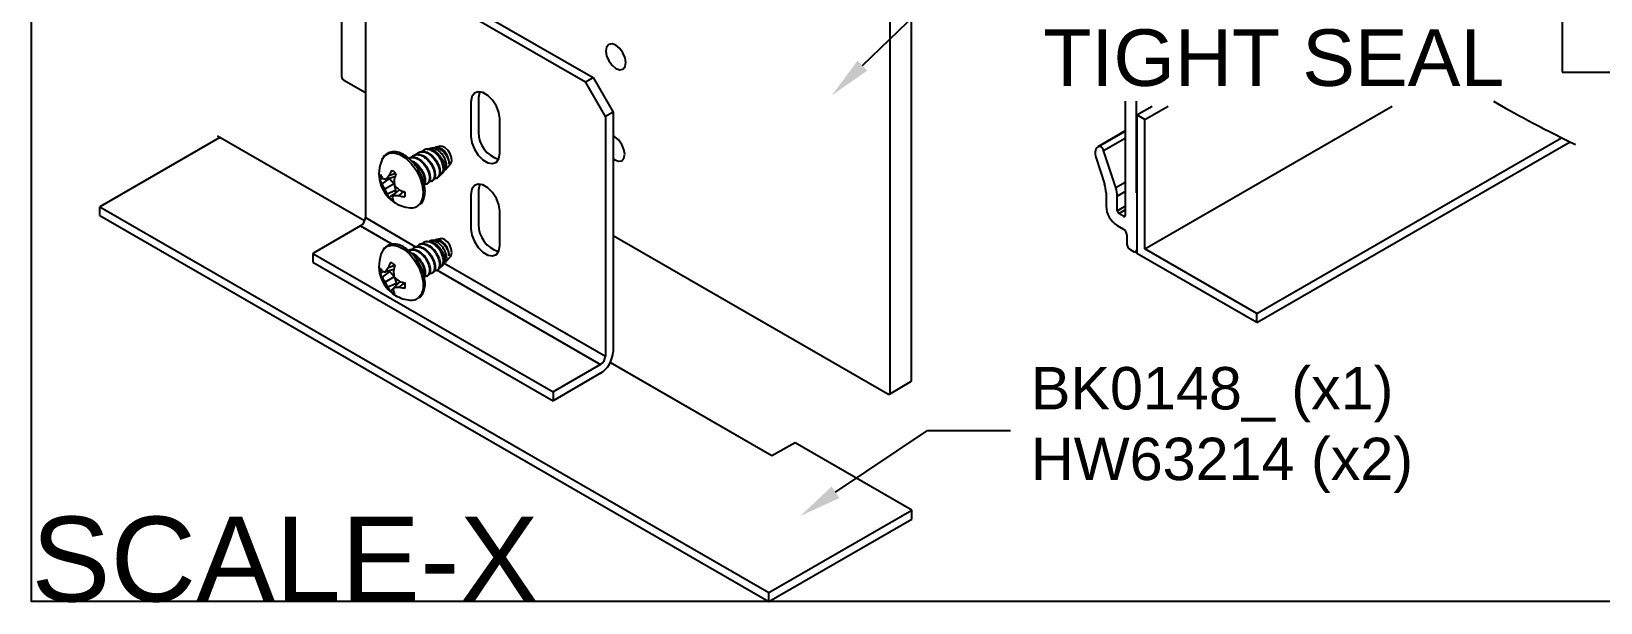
# Model space of a CAD drawing. Extents: x -0.1 to 11.1, y -7.1 to 0.
# Drawn here: x 0 to 6.93, y -7.07 to -4.54 of the extents above; entities that cross this region are included whole.
import ezdxf
from ezdxf import colors
from ezdxf.entities.mleader import LeaderData, LeaderLine
from ezdxf.math import Vec2, Vec3

# ---------------------------------------------------------------- set-up
doc = ezdxf.new("R2010")
doc.units = 0
doc.header["$LTSCALE"] = 0.5
doc.header["$MEASUREMENT"] = 0
for name, color, linetype in [('Brackets', 181, 'CONTINUOUS'), ('End Cap', 92, 'CONTINUOUS'), ('FAB DWG', 221, 'CONTINUOUS'), ('Hardware', 242, 'CONTINUOUS'), ('Housing', 150, 'CONTINUOUS')]:
    doc.layers.add(name, color=color, linetype=linetype)
doc.layers.add('Text-Unprinted', color=131, linetype='CONTINUOUS', plot=False)
doc.styles.add('LSAD_Standard', font='arial.ttf')

msp = doc.modelspace()

# ---------------------------------------------------------------- linework, layer by layer
at = {"layer": 'Brackets', "transparency": 16777216}
for p, q in [((6.7639, -0.5425), (6.7639, -4.7225)), ((1.5639, -4.2552), (2.4478, -4.7655)), ((1.5977, -4.2357), (2.4816, -4.746)), ((1.4755, -4.3063), (1.4755, -5.3655)), ((2.4478, -4.7655), (2.4816, -4.746)), ((2.5362, -4.9186), (2.4478, -4.7655)), ((2.4816, -4.746), (2.57, -4.8991)), ((6.7639, -4.7225), (7.6546, -4.7225)), ((1.976, -4.8347), (1.976, -4.9878)), ((1.9422, -4.8542), (1.9422, -5.0073)), ((2.57, -4.8991), (2.5362, -4.9186)), ((2.5362, -4.9186), (2.5362, -5.9778)), ((2.57, -4.8991), (2.57, -5.9583)), ((2.0695, -5.0808), (2.0695, -4.9277)), ((0.8331, -5.011), (0.3028, -5.3172)), ((1.4724, -5.3801), (0.8219, -5.0045)), ((1.9422, -5.2625), (1.9422, -5.4156)), ((1.976, -5.2429), (1.976, -5.396)), ((0.3028, -5.3562), (0.3028, -5.3172)), ((0.3028, -5.3172), (3.2585, -7.0235)), ((2.0695, -5.489), (2.0695, -5.3359)), ((0.3028, -5.3562), (3.2585, -7.0625)), ((1.4543, -5.4022), (1.2442, -5.5236)), ((1.4543, -5.4022), (1.5938, -5.4828)), ((1.4755, -5.3655), (1.6977, -5.4938)), ((1.2442, -5.5236), (2.3048, -6.1359)), ((1.2442, -5.5236), (1.2442, -5.5626)), ((1.2442, -5.5626), (2.3048, -6.1749)), ((1.7935, -5.5981), (2.515, -6.0146)), ((1.8241, -5.5667), (2.5362, -5.9778)), ((2.515, -6.0146), (2.3048, -6.1359)), ((3.2716, -6.4187), (2.5572, -6.0063)), ((3.2713, -6.4186), (2.5585, -6.0071)), ((2.515, -6.0536), (2.3048, -6.1749)), ((2.3048, -6.1359), (2.3048, -6.1749)), ((3.3742, -6.3612), (3.2713, -6.4186)), ((3.89, -6.6589), (3.3742, -6.3612)), ((3.2585, -7.0235), (3.89, -6.6589)), ((3.2585, -7.0625), (3.89, -6.698)), ((3.89, -6.698), (3.89, -6.6589)), ((3.2585, -7.0625), (3.2585, -7.0235))]:
    msp.add_line(p, q, dxfattribs=at)
at = {"layer": 'Brackets', "transparency": 16777216, "flags": 128}
for points in [[(2.0695, -4.9277), (2.0657, -4.9003), (2.0546, -4.8718), (2.0377, -4.8456), (2.0169, -4.8249), (1.9948, -4.8122), (1.974, -4.8089), (1.9571, -4.8155), (1.946, -4.8313), (1.9422, -4.8542)], [(1.981, -4.8089), (1.9798, -4.8118), (1.976, -4.8347)], [(1.9422, -5.0073), (1.946, -5.0346), (1.9571, -5.0631), (1.974, -5.0893), (1.9948, -5.11), (2.0169, -5.1228), (2.0377, -5.126), (2.0546, -5.1194), (2.0657, -5.1037), (2.0695, -5.0808)], [(2.0695, -5.3359), (2.0657, -5.3086), (2.0546, -5.2801), (2.0377, -5.2539), (2.0169, -5.2332), (1.9948, -5.2204), (1.974, -5.2172), (1.9571, -5.2238), (1.946, -5.2395), (1.9422, -5.2625)], [(1.981, -5.2172), (1.9798, -5.22), (1.976, -5.2429)], [(1.9422, -5.4156), (1.946, -5.4429), (1.9571, -5.4714), (1.974, -5.4976), (1.9948, -5.5183), (2.0169, -5.531), (2.0377, -5.5343), (2.0546, -5.5277), (2.0657, -5.512), (2.0695, -5.489)]]:
    msp.add_lwpolyline(points, dxfattribs=at)
at = {"layer": 'Brackets', "transparency": 16777216}
for centre, radius, start, end in [((2.0967, -4.9902), 0.1207, 178.86354, 254.49992), ((1.4295, -5.3634), 0.0461, 302.60548, 357.39452), ((2.0967, -5.3984), 0.1207, 178.86354, 254.49992), ((2.4505, -5.9529), 0.1196, 302.60548, 357.39452), ((2.4901, -5.9757), 0.0461, 302.60548, 357.39452)]:
    msp.add_arc(centre, radius, start, end, dxfattribs=at)
at = {"layer": 'End Cap', "transparency": 16777216}
for p, q in [((3.8892, -6.0838), (3.8892, -2.8422)), ((3.7941, -6.1387), (3.7941, -2.8971)), ((1.3705, -2.9395), (1.3705, -4.7396)), ((1.3811, -4.758), (1.4755, -4.8125)), ((2.57, -5.4443), (3.7835, -6.1449)), ((3.791, -6.1456), (3.8861, -6.0907))]:
    msp.add_line(p, q, dxfattribs=at)
at = {"layer": 'End Cap', "transparency": 16777216, "flags": 128}
for points in [[(2.6265, -4.68), (2.6231, -4.6585), (2.6135, -4.6364), (2.5992, -4.6171), (2.5823, -4.6034), (2.5654, -4.5976), (2.551, -4.6003), (2.5414, -4.6114), (2.5381, -4.629), (2.5414, -4.6504), (2.551, -4.6725), (2.5654, -4.6919), (2.5823, -4.7055), (2.5992, -4.7114), (2.6135, -4.7086), (2.6231, -4.6976), (2.6265, -4.68)], [(2.6213, -5.0848), (2.6179, -5.0634), (2.6083, -5.0413), (2.594, -5.0219), (2.5771, -5.0083), (2.57, -5.0058)], [(2.57, -5.1046), (2.5771, -5.1104), (2.594, -5.1162), (2.6083, -5.1135), (2.6179, -5.1024), (2.6213, -5.0848)]]:
    msp.add_lwpolyline(points, dxfattribs=at)
at = {"layer": 'End Cap', "transparency": 16777216}
for centre, radius, start, end in [((1.3935, -4.7386), 0.0231, 182.60548, 237.39452), ((3.8821, -6.0847), 0.00719, 304.05635, 7.25583), ((3.7876, -6.1398), 0.00655, 230.79671, 9.21404)]:
    msp.add_arc(centre, radius, start, end, dxfattribs=at)
at = {"layer": 'Hardware', "transparency": 16777216}
for p, q in [((1.7769, -5.0564), (1.7635, -5.0592)), ((1.8068, -5.0501), (1.7854, -5.0546)), ((1.55, -5.1072), (1.5517, -5.1038)), ((1.6922, -5.0888), (1.6894, -5.0904)), ((1.7143, -5.0761), (1.7115, -5.0777)), ((1.747, -5.0627), (1.7415, -5.0639)), ((1.829, -5.1541), (1.852, -5.1284)), ((1.554, -5.1917), (1.5397, -5.1961)), ((1.5824, -5.1917), (1.5488, -5.2154)), ((1.606, -5.1845), (1.5662, -5.1965)), ((1.6103, -5.1699), (1.5799, -5.1807)), ((1.5823, -5.1916), (1.5824, -5.1917)), ((1.5824, -5.1917), (1.6027, -5.2164)), ((1.6075, -5.1822), (1.606, -5.1845)), ((1.7916, -5.1908), (1.7943, -5.1892)), ((1.814, -5.1708), (1.8202, -5.1639)), ((1.6027, -5.2164), (1.5619, -5.2388)), ((1.6092, -5.2459), (1.5717, -5.2615)), ((1.6256, -5.2429), (1.6006, -5.2661)), ((1.6027, -5.2164), (1.6092, -5.2459)), ((1.6092, -5.2459), (1.6082, -5.2555)), ((1.6448, -5.25), (1.6229, -5.2677)), ((1.7474, -5.2163), (1.7501, -5.2147)), ((1.7695, -5.2036), (1.7722, -5.202)), ((1.7475, -5.4709), (1.7417, -5.4721)), ((1.7775, -5.4646), (1.7637, -5.4675)), ((1.8068, -5.4584), (1.7857, -5.4629)), ((1.55, -5.5155), (1.551, -5.5134)), ((1.6704, -5.5097), (1.6676, -5.5113)), ((1.6925, -5.4969), (1.6897, -5.4985)), ((1.7146, -5.4842), (1.7118, -5.4858)), ((1.8292, -5.5621), (1.852, -5.5367)), ((1.5587, -5.6042), (1.5403, -5.6108)), ((1.5827, -5.6041), (1.5497, -5.6282)), ((1.6009, -5.5945), (1.5642, -5.6056)), ((1.606, -5.577), (1.5764, -5.5879)), ((1.5782, -5.6014), (1.5827, -5.6041)), ((1.5827, -5.6041), (1.6025, -5.6255)), ((1.7698, -5.6117), (1.7725, -5.6101)), ((1.8142, -5.5789), (1.8206, -5.5717)), ((1.603, -5.6277), (1.5636, -5.6503)), ((1.6125, -5.657), (1.5751, -5.6733)), ((1.6296, -5.6482), (1.6026, -5.6736)), ((1.605, -5.6305), (1.6125, -5.657)), ((1.6125, -5.657), (1.6124, -5.6643)), ((1.6478, -5.6533), (1.6242, -5.6728)), ((1.7477, -5.6244), (1.7504, -5.6228))]:
    msp.add_line(p, q, dxfattribs=at)
at = {"layer": 'Hardware', "transparency": 16777216, "flags": 128}
for points in [[(1.8575, -5.1146), (1.8564, -5.0993), (1.8505, -5.0829), (1.8408, -5.0679), (1.8287, -5.0565), (1.8161, -5.0504), (1.8068, -5.0501)], [(1.5517, -5.1038), (1.562, -5.0905), (1.5804, -5.0802), (1.603, -5.0789), (1.628, -5.0865), (1.6538, -5.1027), (1.6782, -5.126), (1.6997, -5.1549), (1.7164, -5.1871), (1.7273, -5.2204), (1.7315, -5.2521), (1.7286, -5.28), (1.719, -5.3021), (1.7163, -5.3056)], [(1.852, -5.1284), (1.8536, -5.1263), (1.8575, -5.1146)], [(1.6082, -5.2555), (1.6096, -5.2567), (1.6103, -5.2572)], [(1.8577, -5.5194), (1.8554, -5.5037), (1.8485, -5.4874), (1.8381, -5.4731), (1.8257, -5.4628), (1.8132, -5.4582), (1.8068, -5.4584)], [(1.551, -5.5134), (1.557, -5.5042), (1.5736, -5.491), (1.5949, -5.4866), (1.6193, -5.4912), (1.645, -5.5045), (1.6701, -5.5256), (1.6928, -5.5528), (1.7113, -5.5842), (1.7243, -5.6173), (1.7308, -5.6499), (1.7304, -5.6793), (1.723, -5.7036), (1.71, -5.7202)], [(1.852, -5.5367), (1.855, -5.5322), (1.8577, -5.5194)]]:
    msp.add_lwpolyline(points, dxfattribs=at)
at = {"layer": 'Hardware', "transparency": 16777216}
for centre, radius, start, end in [((1.6866, -5.1717), 0.151, 154.70082, 234.79742), ((1.7673, -5.1245), 0.078, 356.57283, 52.15583), ((1.6023, -5.1917), 0.0628, 164.2853, 184.09038), ((1.6235, -5.1681), 0.0883, 198.4863, 212.34238), ((1.6154, -5.1418), 0.0805, 204.08885, 217.3323), ((1.5937, -5.1055), 0.095, 243.56709, 253.18321), ((1.7167, -5.3137), 0.1908, 135.79225, 142.07669), ((1.7649, -5.2613), 0.2018, 148.95381, 156.44981), ((1.5521, -5.2347), 0.0871, 46.84576, 62.74908), ((1.9168, -5.294), 0.3289, 158.07795, 162.80688), ((1.8279, -5.1911), 0.2254, 181.43225, 188.3501), ((1.685, -5.1549), 0.149, 203.96711, 214.27377), ((1.6842, -5.1995), 0.1285, 197.78344, 208.86073), ((1.6288, -5.2418), 0.0604, 199.05966, 215.82559), ((1.7031, -5.3294), 0.1204, 148.28163, 154.48644), ((1.6225, -5.1126), 0.1551, 261.90896, 270.17849), ((1.7655, -5.0715), 0.2213, 223.49597, 230.75085), ((1.6772, -5.0894), 0.1864, 253.05942, 261.47738), ((1.7299, -4.9895), 0.2741, 247.60317, 253.44909), ((1.5892, -5.2567), 0.0628, 344.2853, 4.09038), ((1.6394, -5.2136), 0.0871, 226.84576, 242.74908), ((1.643, -5.2669), 0.0498, 192.36031, 209.042), ((1.6866, -5.1717), 0.151, 234.79742, 265.29381), ((1.6795, -5.2743), 0.0482, 263.61496, 319.60014), ((1.7658, -5.5339), 0.0797, 0.12563, 54.84439), ((1.6866, -5.58), 0.151, 154.70082, 239.15543), ((1.6123, -5.6005), 0.0727, 170.16347, 188.11287), ((1.6117, -5.5836), 0.0764, 200.82263, 215.73117), ((1.6003, -5.558), 0.0669, 206.77112, 221.27921), ((1.5801, -5.5116), 0.0953, 251.61074, 260.39341), ((1.7093, -5.6921), 0.1689, 141.91259, 149.19431), ((1.7595, -5.6507), 0.1936, 153.13476, 161.0726), ((1.5579, -5.6341), 0.0765, 50.4823, 67.82856), ((1.8924, -5.6691), 0.3009, 161.78763, 167.02972), ((1.8225, -5.5827), 0.2241, 184.83631, 191.90593), ((1.6754, -5.5643), 0.141, 206.93291, 217.52473), ((1.692, -5.6003), 0.1378, 201.24291, 211.95387), ((1.6415, -5.6452), 0.0721, 202.94103, 218.29512), ((1.6925, -5.7122), 0.0979, 156.72711, 165.00845), ((1.6074, -5.5098), 0.1638, 268.3143, 275.90262), ((1.7561, -5.4659), 0.2235, 226.82821, 233.94917), ((1.6663, -5.4861), 0.1913, 257.29677, 265.37626), ((1.7176, -5.3691), 0.2927, 251.48002, 256.89428), ((1.5792, -5.6644), 0.0727, 350.16347, 8.11287), ((1.6336, -5.6308), 0.0765, 230.4823, 247.82856), ((1.6572, -5.6686), 0.0621, 197.13533, 212.1721), ((1.6866, -5.58), 0.151, 239.15543, 265.29381), ((1.6798, -5.683), 0.0479, 263.25255, 309.09929)]:
    msp.add_arc(centre, radius, start, end, dxfattribs=at)
for points, knots in [([(1.7471, -5.0629), (1.7473, -5.0628), (1.7519, -5.0606), (1.7638, -5.0626), (1.7807, -5.0695), (1.7971, -5.0829), (1.8111, -5.0999), (1.821, -5.1188), (1.8262, -5.1375), (1.826, -5.1527), (1.8235, -5.1618), (1.8203, -5.1637), (1.8201, -5.1638)], [0, 0, 0, 0, 0.00794, 0.133709, 0.259673, 0.385577, 0.508329, 0.63122, 0.754058, 0.873962, 0.993779, 1, 1, 1, 1]), ([(1.8286, -5.1538), (1.8304, -5.1516), (1.8343, -5.1466), (1.8353, -5.1335), (1.8322, -5.1171), (1.8247, -5.0995), (1.8132, -5.0831), (1.7991, -5.0697), (1.7839, -5.0607), (1.7692, -5.058), (1.7592, -5.059), (1.7557, -5.0625), (1.7553, -5.0629)], [0, 0, 0, 0, 0.0862958, 0.196617, 0.3072725, 0.4178062, 0.5301078, 0.6430197, 0.755847, 0.8701285, 0.9852946, 1, 1, 1, 1]), ([(1.777, -5.0568), (1.7808, -5.0563), (1.7889, -5.0552), (1.8032, -5.0607), (1.8175, -5.0709), (1.8301, -5.0849), (1.8394, -5.1006), (1.8449, -5.1165), (1.845, -5.125), (1.8451, -5.1292)], [0, 0, 0, 0, 0.129107, 0.278437, 0.427719, 0.57346, 0.718528, 0.86357, 1, 1, 1, 1]), ([(1.8151, -5.063), (1.8106, -5.0603), (1.8017, -5.0551), (1.7901, -5.0531), (1.7846, -5.0554), (1.7826, -5.0562)], [0, 0, 0, 0, 0.390713, 0.782465, 1, 1, 1, 1]), ([(1.7826, -5.0565), (1.7826, -5.0565), (1.7862, -5.0537), (1.797, -5.0546), (1.8083, -5.0586), (1.8143, -5.0624), (1.8151, -5.063)], [0, 0, 0, 0, 0.0026175, 0.4706786, 0.9266049, 1, 1, 1, 1]), ([(1.7189, -5.1712), (1.7166, -5.1661), (1.7095, -5.1507), (1.6925, -5.1272), (1.6695, -5.103), (1.6442, -5.0851), (1.6183, -5.0748), (1.5932, -5.0729), (1.5716, -5.0808), (1.5578, -5.0921), (1.5536, -5.1016), (1.5526, -5.104)], [0, 0, 0, 0, 0.062017, 0.190834, 0.319988, 0.44989, 0.580907, 0.711983, 0.838674, 0.959506, 1, 1, 1, 1]), ([(1.6679, -5.104), (1.669, -5.103), (1.6747, -5.0981), (1.69, -5.0987), (1.7104, -5.1068), (1.7305, -5.1237), (1.7469, -5.1459), (1.7571, -5.1704), (1.7603, -5.1931), (1.7557, -5.21), (1.7467, -5.2189), (1.7387, -5.218), (1.7359, -5.2177)], [0, 0, 0, 0, 0.030587, 0.146588, 0.259605, 0.372623, 0.488623, 0.600012, 0.715001, 0.829991, 0.941379, 1, 1, 1, 1]), ([(1.6706, -5.1024), (1.6718, -5.1014), (1.6774, -5.0965), (1.6927, -5.0971), (1.7132, -5.1052), (1.7333, -5.1221), (1.7496, -5.1443), (1.7599, -5.1689), (1.7629, -5.1912), (1.7593, -5.2078), (1.7524, -5.2121), (1.7496, -5.2139)], [0, 0, 0, 0, 0.033583, 0.160945, 0.285032, 0.409119, 0.536482, 0.65878, 0.785032, 0.911284, 1, 1, 1, 1]), ([(1.6792, -5.1145), (1.6831, -5.1159), (1.6938, -5.1195), (1.7112, -5.1351), (1.7276, -5.157), (1.7377, -5.1815), (1.7412, -5.2035), (1.7376, -5.2132), (1.7359, -5.2177)], [0, 0, 0, 0, 0.1071444, 0.2896844, 0.4770431, 0.6569522, 0.8426769, 1, 1, 1, 1]), ([(1.6801, -5.0992), (1.6802, -5.0991), (1.6826, -5.0929), (1.6935, -5.0873), (1.7116, -5.0854), (1.7326, -5.0942), (1.7526, -5.1109), (1.769, -5.1331), (1.7792, -5.1576), (1.7824, -5.1804), (1.7778, -5.1972), (1.7688, -5.2062), (1.7608, -5.2052), (1.758, -5.2049)], [0, 0, 0, 0, 0.002779, 0.105554, 0.212584, 0.316862, 0.421139, 0.528169, 0.630944, 0.737041, 0.843138, 0.945912, 1, 1, 1, 1]), ([(1.6835, -5.119), (1.6851, -5.1196), (1.6934, -5.1227), (1.7084, -5.1369), (1.7248, -5.1586), (1.7348, -5.183), (1.7384, -5.2028), (1.7355, -5.211), (1.7346, -5.2139)], [0, 0, 0, 0, 0.048979, 0.257148, 0.470812, 0.675981, 0.887783, 1, 1, 1, 1]), ([(1.6927, -5.0897), (1.6939, -5.0887), (1.6995, -5.0838), (1.7148, -5.0844), (1.7353, -5.0924), (1.7554, -5.1093), (1.7717, -5.1315), (1.782, -5.1561), (1.785, -5.1785), (1.7814, -5.195), (1.7745, -5.1993), (1.7717, -5.2011)], [0, 0, 0, 0, 0.033583, 0.160945, 0.285032, 0.409119, 0.536482, 0.65878, 0.785032, 0.911284, 1, 1, 1, 1]), ([(1.7022, -5.0865), (1.7023, -5.0863), (1.7047, -5.0801), (1.7156, -5.0746), (1.7337, -5.0726), (1.7547, -5.0814), (1.7747, -5.0981), (1.7911, -5.1204), (1.8013, -5.1449), (1.8045, -5.1676), (1.7999, -5.1844), (1.7909, -5.1934), (1.7829, -5.1925), (1.7801, -5.1921)], [0, 0, 0, 0, 0.002779, 0.105554, 0.212584, 0.316862, 0.421139, 0.528169, 0.630944, 0.737041, 0.843138, 0.945912, 1, 1, 1, 1]), ([(1.7148, -5.0769), (1.716, -5.0759), (1.7216, -5.071), (1.7369, -5.0716), (1.7574, -5.0796), (1.7775, -5.0966), (1.7938, -5.1188), (1.8041, -5.1434), (1.8071, -5.1657), (1.8035, -5.1823), (1.7966, -5.1866), (1.7938, -5.1884)], [0, 0, 0, 0, 0.033583, 0.160945, 0.285032, 0.409119, 0.536482, 0.65878, 0.785032, 0.911284, 1, 1, 1, 1]), ([(1.803, -5.1764), (1.8063, -5.1755), (1.8133, -5.1736), (1.8195, -5.1629), (1.8213, -5.1477), (1.8179, -5.1289), (1.8095, -5.1092), (1.7967, -5.0907), (1.7811, -5.0756), (1.7641, -5.0655), (1.7476, -5.0622), (1.7342, -5.0647), (1.7287, -5.071), (1.7265, -5.0736)], [0, 0, 0, 0, 0.082247, 0.173958, 0.267237, 0.360762, 0.454202, 0.548975, 0.644201, 0.739369, 0.835636, 0.932561, 1, 1, 1, 1]), ([(1.7192, -5.3051), (1.7219, -5.3026), (1.7299, -5.2952), (1.7369, -5.276), (1.7404, -5.2496), (1.7369, -5.2192), (1.7296, -5.1921), (1.7216, -5.1765), (1.7189, -5.1712)], [0, 0, 0, 0, 0.095549, 0.286512, 0.484902, 0.688992, 0.893933, 1, 1, 1, 1]), ([(1.6082, -5.2555), (1.6034, -5.2592), (1.5939, -5.2664), (1.5844, -5.2737), (1.5798, -5.2772)], [0, 0, 0, 0, 0.514247, 1, 1, 1, 1]), ([(1.8039, -5.5843), (1.8044, -5.5843), (1.809, -5.5846), (1.8153, -5.5788), (1.8208, -5.5673), (1.8211, -5.5507), (1.8162, -5.5316), (1.8066, -5.512), (1.7929, -5.4942), (1.7767, -5.4804), (1.7597, -5.4721), (1.7437, -5.4708), (1.7323, -5.4742), (1.7283, -5.4799), (1.7272, -5.4815)], [0, 0, 0, 0, 0.01067, 0.10342, 0.196058, 0.290279, 0.384748, 0.479133, 0.574863, 0.671051, 0.76718, 0.86442, 0.962324, 1, 1, 1, 1]), ([(1.7476, -5.4714), (1.7515, -5.4708), (1.7604, -5.4694), (1.7765, -5.4753), (1.7931, -5.4869), (1.8079, -5.5031), (1.819, -5.5217), (1.8256, -5.5406), (1.8268, -5.5569), (1.8247, -5.5677), (1.821, -5.5705), (1.8201, -5.5712)], [0, 0, 0, 0, 0.099173, 0.225408, 0.351582, 0.474598, 0.597753, 0.720855, 0.841017, 0.961091, 1, 1, 1, 1]), ([(1.8291, -5.562), (1.8293, -5.5619), (1.8323, -5.56), (1.8348, -5.5514), (1.8352, -5.5374), (1.8307, -5.5203), (1.8221, -5.5029), (1.8098, -5.4871), (1.7952, -5.4748), (1.7801, -5.4676), (1.7663, -5.4658), (1.7595, -5.4693), (1.7565, -5.4708)], [0, 0, 0, 0, 0.008195, 0.117556, 0.229024, 0.34083, 0.452512, 0.565981, 0.680067, 0.794067, 0.909537, 1, 1, 1, 1]), ([(1.7776, -5.4653), (1.7801, -5.4647), (1.7867, -5.4631), (1.7996, -5.4669), (1.8141, -5.4758), (1.8273, -5.4889), (1.8376, -5.5043), (1.8441, -5.5203), (1.8451, -5.5294), (1.8455, -5.5337)], [0, 0, 0, 0, 0.091479, 0.247261, 0.402993, 0.55503, 0.706367, 0.857676, 1, 1, 1, 1]), ([(1.8117, -5.4688), (1.8072, -5.4666), (1.7983, -5.4624), (1.7891, -5.4612), (1.7857, -5.4629), (1.7857, -5.4629)], [0, 0, 0, 0, 0.497972, 0.997269, 1, 1, 1, 1]), ([(1.7158, -5.5733), (1.713, -5.5679), (1.7051, -5.5521), (1.687, -5.529), (1.6633, -5.5062), (1.6377, -5.4901), (1.6119, -5.4817), (1.5873, -5.4822), (1.567, -5.4923), (1.5551, -5.5037), (1.552, -5.5124), (1.5515, -5.5136)], [0, 0, 0, 0, 0.069485, 0.200511, 0.331961, 0.464289, 0.597756, 0.730401, 0.857505, 0.979721, 1, 1, 1, 1]), ([(1.6677, -5.5114), (1.6679, -5.5113), (1.6721, -5.5068), (1.6857, -5.5064), (1.7057, -5.5119), (1.7263, -5.5272), (1.7438, -5.5483), (1.7556, -5.5727), (1.7606, -5.5962), (1.7578, -5.6147), (1.7491, -5.626), (1.7402, -5.626), (1.7364, -5.626)], [0, 0, 0, 0, 0.003606, 0.119647, 0.232702, 0.345758, 0.461798, 0.573224, 0.688252, 0.803281, 0.914707, 1, 1, 1, 1]), ([(1.6705, -5.5098), (1.6706, -5.5097), (1.6749, -5.5052), (1.6885, -5.5048), (1.7085, -5.5103), (1.7291, -5.5256), (1.7466, -5.5467), (1.7584, -5.5712), (1.7633, -5.5944), (1.7609, -5.6135), (1.7538, -5.6197), (1.7503, -5.6227)], [0, 0, 0, 0, 0.003958, 0.131321, 0.255408, 0.379495, 0.506857, 0.629156, 0.755408, 0.88166, 1, 1, 1, 1]), ([(1.6788, -5.5224), (1.6814, -5.523), (1.6906, -5.5253), (1.707, -5.5387), (1.7244, -5.5594), (1.7364, -5.584), (1.7408, -5.6067), (1.7403, -5.6217), (1.7367, -5.6257), (1.7364, -5.626)], [0, 0, 0, 0, 0.069497, 0.250488, 0.436256, 0.614639, 0.798787, 0.982935, 1, 1, 1, 1]), ([(1.6815, -5.5073), (1.6841, -5.5039), (1.6906, -5.4957), (1.7075, -5.4932), (1.7279, -5.4993), (1.7484, -5.5144), (1.7659, -5.5356), (1.7777, -5.5599), (1.7827, -5.5834), (1.7799, -5.6019), (1.7712, -5.6132), (1.7623, -5.6132), (1.7585, -5.6133)], [0, 0, 0, 0, 0.075872, 0.183496, 0.288352, 0.393208, 0.500832, 0.604177, 0.710863, 0.817548, 0.920893, 1, 1, 1, 1]), ([(1.6826, -5.5259), (1.683, -5.5261), (1.69, -5.5281), (1.7042, -5.5405), (1.7217, -5.5609), (1.7334, -5.5854), (1.7387, -5.608), (1.7361, -5.6187), (1.7349, -5.6236)], [0, 0, 0, 0, 0.0113514, 0.213882, 0.4217592, 0.6213709, 0.8274351, 1, 1, 1, 1]), ([(1.6926, -5.4971), (1.6927, -5.4969), (1.6969, -5.4925), (1.7106, -5.492), (1.7306, -5.4976), (1.7512, -5.5128), (1.7686, -5.534), (1.7805, -5.5584), (1.7854, -5.5816), (1.783, -5.6008), (1.7759, -5.6069), (1.7724, -5.6099)], [0, 0, 0, 0, 0.003958, 0.131321, 0.255408, 0.379495, 0.506857, 0.629156, 0.755408, 0.88166, 1, 1, 1, 1]), ([(1.7036, -5.4945), (1.7062, -5.4911), (1.7127, -5.4829), (1.7296, -5.4804), (1.75, -5.4865), (1.7705, -5.5016), (1.788, -5.5228), (1.7998, -5.5472), (1.8048, -5.5706), (1.802, -5.5892), (1.7933, -5.6004), (1.7844, -5.6005), (1.7806, -5.6005)], [0, 0, 0, 0, 0.075872, 0.183496, 0.288352, 0.393208, 0.500832, 0.604177, 0.710863, 0.817548, 0.920893, 1, 1, 1, 1]), ([(1.7147, -5.4843), (1.7148, -5.4842), (1.719, -5.4797), (1.7326, -5.4793), (1.7527, -5.4848), (1.7733, -5.5001), (1.7907, -5.5212), (1.8026, -5.5456), (1.8075, -5.5689), (1.8051, -5.588), (1.798, -5.5942), (1.7945, -5.5972)], [0, 0, 0, 0, 0.003958, 0.131321, 0.255408, 0.379495, 0.506857, 0.629156, 0.755408, 0.88166, 1, 1, 1, 1]), ([(1.7153, -5.7183), (1.7155, -5.7182), (1.722, -5.7147), (1.7303, -5.7009), (1.7386, -5.6785), (1.7402, -5.6505), (1.7352, -5.6197), (1.7268, -5.5929), (1.7184, -5.5781), (1.7158, -5.5733)], [0, 0, 0, 0, 0.005718, 0.179796, 0.355476, 0.538369, 0.725306, 0.912366, 1, 1, 1, 1]), ([(1.6018, -5.6759), (1.6006, -5.6768), (1.595, -5.6815), (1.5893, -5.6862), (1.5849, -5.6898)], [0, 0, 0, 0, 0.208369, 1, 1, 1, 1])]:
    msp.add_open_spline(points, degree=3, knots=knots, dxfattribs=at)
at = {"layer": 'Housing', "transparency": 16777216}
for p, q in [((4.8329, -4.8499), (4.8329, -5.3553)), ((4.8824, -5.2552), (4.8824, -4.8499)), ((4.8841, -4.9113), (4.9519, -4.8721)), ((4.8841, -4.9113), (4.8841, -5.5237)), ((4.9195, -4.9317), (4.8841, -4.9113)), ((4.9195, -5.5032), (6.0127, -4.8721)), ((4.9195, -4.9317), (5.0226, -4.8721)), ((4.8329, -4.9823), (4.7124, -5.0518)), ((4.7154, -5.0504), (4.8329, -4.9826)), ((4.9195, -5.5032), (4.9195, -4.9317)), ((4.7372, -5.0687), (4.8329, -5.0135)), ((5.4145, -5.789), (6.7606, -5.0119)), ((5.4145, -5.8298), (6.7987, -5.0307)), ((4.704, -5.1023), (4.7414, -5.2166)), ((4.7909, -5.2325), (4.7372, -5.0687)), ((4.748, -5.255), (4.748, -5.3144)), ((4.7909, -5.2325), (4.8329, -5.2083)), ((4.7975, -5.2709), (4.8329, -5.2505)), ((4.7975, -5.3348), (4.7975, -5.2709)), ((4.7975, -5.3348), (4.8329, -5.3144)), ((4.8046, -5.3471), (4.8329, -5.3308)), ((4.7975, -5.4002), (4.8258, -5.4165)), ((4.8258, -5.3593), (4.8046, -5.3471)), ((4.8258, -5.3593), (4.8329, -5.3553)), ((4.8399, -5.441), (4.8399, -5.4818)), ((4.88, -5.5165), (4.8841, -5.5141)), ((5.4145, -5.8298), (4.8841, -5.5237)), ((5.4145, -5.789), (4.9195, -5.5032)), ((5.4145, -5.8298), (5.4145, -5.789))]:
    msp.add_line(p, q, dxfattribs=at)
at = {"layer": 'Housing', "ltscale": 0.5, "transparency": 16777216}
msp.add_line((4.8541, -5.5063), (4.87, -5.5155), dxfattribs=at)
at = {"layer": 'Housing', "transparency": 16777216, "flags": 128}
for points in [[(4.7154, -5.0504), (4.7104, -5.0531), (4.7063, -5.0572), (4.7031, -5.0626), (4.701, -5.0691), (4.7, -5.0765), (4.7002, -5.0847), (4.7015, -5.0934), (4.704, -5.1023)], [(4.7372, -5.0687), (4.7355, -5.0646), (4.7333, -5.0606), (4.7306, -5.0571), (4.7275, -5.0541), (4.7243, -5.0518), (4.7211, -5.0504), (4.7181, -5.0499), (4.7154, -5.0504)]]:
    msp.add_lwpolyline(points, dxfattribs=at)
at = {"layer": 'Housing', "transparency": 16777216}
for centre, radius, start, end in [((4.6233, -5.2568), 0.1247, 0.8303, 18.78064), ((4.6728, -5.2727), 0.1247, 0.8303, 18.78064), ((4.8555, -5.3095), 0.1076, 182.60549, 237.39443), ((4.8129, -5.3342), 0.0154, 182.60548, 237.39452), ((4.8286, -5.356), 0.00437, 230.79671, 9.21404), ((4.8092, -5.4424), 0.0307, 2.60546, 57.39452), ((4.8706, -5.4804), 0.0307, 182.60574, 237.3945), ((4.8755, -5.5087), 0.00873, 230.79671, 9.21404)]:
    msp.add_arc(centre, radius, start, end, dxfattribs=at)
at = {"layer": 'Housing', "color": 1, "transparency": 16777216}
msp.add_open_spline([(6.4598, -4.8499), (6.5536, -4.9049), (6.6548, -4.9595), (6.8216, -5.0421)], degree=3, dxfattribs=at)
at = {"layer": 'Text-Unprinted', "ltscale": 0.5, "transparency": 16777216}
msp.add_lwpolyline([(0, 0), (11.0946, 0), (11.0946, -7.0625), (0, -7.0625)], close=True, dxfattribs=at)

# ---------------------------------------------------------------- texts
at = {"layer": 'FAB DWG', "transparency": 16777216, "insert": (5.4892, -4.4512), "char_height": 0.25, "attachment_point": 5, "style": 'LSAD_Standard'}
msp.add_mtext_dynamic_manual_height_columns('\\A1;MAKE TIGHT SEAL', width=2.034107, gutter_width=16.875, heights=[0], dxfattribs=at)
at = {"layer": 'Text-Unprinted', "ltscale": 0.5, "transparency": 16777216, "style": 'LSAD_Standard'}
msp.add_attdef('SCALE-X', (0, -7.0625), 'XEffectiveScaleFactor', height=0.375, dxfattribs=at)

# ---------------------------------------------------------------- leaders
at = {"layer": 'FAB DWG', "ltscale": 0.5, "transparency": 16777216}
ml = msp.add_multileader_mtext('Standard', dxfattribs=at)
ml.set_content('\\A1;EP00432', color=256, style='LSAD_Standard')
ml.set_leader_properties()
ml.build(insert=Vec2(0, 0))
ml.multileader.update_dxf_attribs({"text_left_attachment_type": 2, "dogleg_length": 0.36, "arrow_head_size": 0.1875})
ctx = ml.context
ctx.base_point, ctx.char_height, ctx.arrow_head_size, ctx.landing_gap_size, ctx.plane_origin = Vec3(5.5737, -3.1183), 0.1875, 0.1875, 0.09, Vec3(2.2752, 10.4595)
ctx.left_attachment = 2
notes = []
notes.append((ctx, [(0, (1, 1, 0), (5.2965, -3.1183), (1, 0), 0.2772, [(0, [(3.5374, -4.8237)], 0, [])])]))
ctx.mtext.insert, ctx.mtext.width, ctx.mtext.defined_height, ctx.mtext.flow_direction = Vec3(5.6637, -3.0225), 2.351815, 0.6491, 5
ml = msp.add_multileader_mtext('Standard', dxfattribs=at)
ml.set_content('\\A1;BK0148_ (x1)\\PHW63214 (x2)', color=256, style='LSAD_Standard')
ml.set_leader_properties()
ml.build(insert=Vec2(0, 0))
ml.multileader.update_dxf_attribs({"text_left_attachment_type": 2, "dogleg_length": 0.36, "arrow_head_size": 0.1875})
ctx = ml.context
ctx.base_point, ctx.char_height, ctx.arrow_head_size, ctx.landing_gap_size, ctx.plane_origin = Vec3(4.3262, -6.3067), 0.1875, 0.1875, 0.09, Vec3(2.1503, 9.4016)
ctx.left_attachment = 2
notes.append((ctx, [(0, (1, 1, 0), (3.959, -6.3067), (1, 0), 0.3672, [(0, [(3.3972, -6.6846)], 0, [])])]))
ctx.mtext.insert, ctx.mtext.width, ctx.mtext.defined_height, ctx.mtext.flow_direction = Vec3(4.4162, -6.0259), 2.351815, 0.6491, 5
for ctx, leaders in notes:
    for number, flags, end, landing, length, lines in leaders:
        leader = LeaderData()
        leader.index, (leader.has_last_leader_line, leader.has_dogleg_vector, leader.attachment_direction) = number, flags
        leader.last_leader_point, leader.dogleg_vector, leader.dogleg_length = Vec3(end), Vec3(landing), length
        for number, points, colour, breaks in lines:
            line = LeaderLine()
            line.index, line.vertices, line.color, line.breaks = number, Vec3.list(points), colors.encode_raw_color(colour), breaks
            leader.lines.append(line)
        ctx.leaders.append(leader)

doc.saveas('drawing.dxf')
